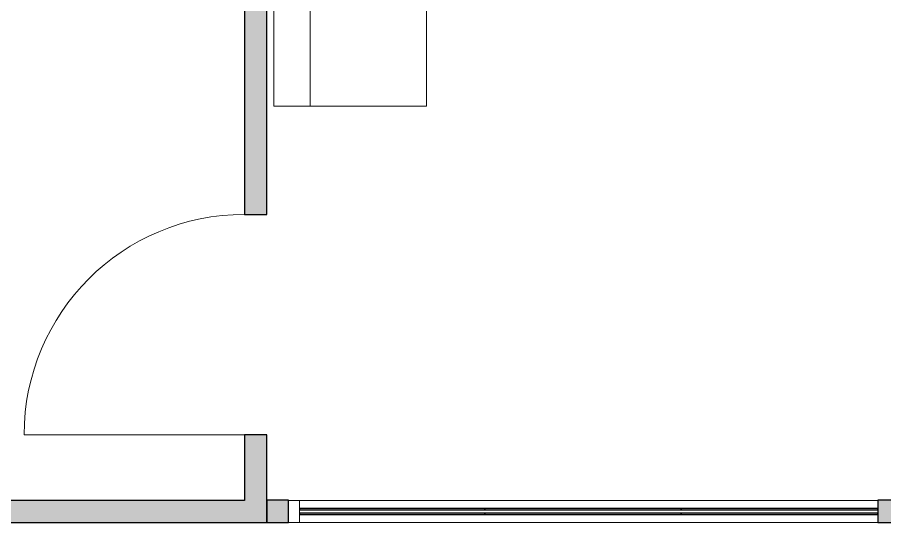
# Model space of a CAD drawing. Header units: millimetres. Extents: x 155927 to 317870, y -36033 to 97293.
# Drawn here: x 188209 to 192182, y 28407 to 30723 of the extents above; entities that cross this region are included whole.
import ezdxf

# ---------------------------------------------------------------- set-up
doc = ezdxf.new("R2010")
doc.units = ezdxf.units.MM
doc.header["$MEASUREMENT"] = 0
for name, color, linetype, lineweight in [('A-DETL-THIN', 8, 'CONTINUOUS', 9), ('A-DOOR', 4, 'CONTINUOUS', 9), ('A-GLAZ-CURT', 7, 'CONTINUOUS', 9), ('A-GLAZ-CWMG', 7, 'CONTINUOUS', 9), ('A-WALL-PATT', 7, 'CONTINUOUS', 9), ('I-FURN', 8, 'CONTINUOUS', 9), ('I-WALL', 7, 'CONTINUOUS', 9)]:
    doc.layers.add(name, color=color, linetype=linetype, lineweight=lineweight)

msp = doc.modelspace()

# ---------------------------------------------------------------- hatches: boundary and pattern name
at = {"layer": 'A-GLAZ-CURT'}
h = msp.add_hatch(color=256, dxfattribs=at)
h.paths.add_polyline_path([(190350.8, 28443.6), (190350.8, 28449.6), (189500.8, 28449.6), (189500.8, 28443.6)], flags=0)
h.paths.add_polyline_path([(190350.8, 28465.6), (190350.8, 28471.6), (189500.8, 28471.6), (189500.8, 28465.6)], flags=0)
h = msp.add_hatch(color=256, dxfattribs=at)
h.paths.add_polyline_path([(191250.8, 28443.6), (191250.8, 28449.6), (190350.8, 28449.6), (190350.8, 28443.6)], flags=0)
h.paths.add_polyline_path([(191250.8, 28465.6), (191250.8, 28471.6), (190350.8, 28471.6), (190350.8, 28465.6)], flags=0)
h = msp.add_hatch(color=256, dxfattribs=at)
h.paths.add_polyline_path([(192150.8, 28443.6), (192150.8, 28449.6), (191250.8, 28449.6), (191250.8, 28443.6)], flags=0)
h.paths.add_polyline_path([(192150.8, 28465.6), (192150.8, 28471.6), (191250.8, 28471.6), (191250.8, 28465.6)], flags=0)
at = {"layer": 'A-WALL-PATT'}
h = msp.add_hatch(color=256, dxfattribs=at)
h.paths.add_polyline_path([(189351.8, 28406.6), (189351.8, 28809.6), (189249.8, 28809.6), (189249.8, 28406.6)], flags=0)
h.paths.add_polyline_path([(189351.8, 29819.6), (189351.8, 33830.6), (189249.8, 33830.6), (189249.8, 29819.6)], flags=0)
msp.add_hatch(color=256, dxfattribs=at).paths.add_polyline_path([(189249.8, 28406.6), (189249.8, 28508.6), (188099.8, 28508.6), (188099.8, 28406.6), (188952.5, 28406.6)], flags=0)
h = msp.add_hatch(color=256, dxfattribs=at)
h.paths.add_polyline_path([(198274.8, 28407.6), (198274.8, 28509.6), (198150.8, 28509.6), (198150.8, 28407.6)], flags=0)
h.paths.add_polyline_path([(195450.8, 28407.6), (195450.8, 28509.6), (195150.8, 28509.6), (195150.8, 28407.6)], flags=0)
h.paths.add_polyline_path([(192450.8, 28407.6), (192450.8, 28509.6), (192150.8, 28509.6), (192150.8, 28407.6)], flags=0)
h.paths.add_polyline_path([(189351.8, 28407.6), (189450.8, 28407.6), (189450.8, 28509.6), (189351.8, 28509.6)], flags=0)

# ---------------------------------------------------------------- linework, layer by layer
at = {"layer": 'A-DETL-THIN'}
for p, q in [((189383.9, 31016.2), (189383.9, 30316.2)), ((189549.8, 30316.2), (189549.8, 31016.2)), ((190083.9, 30316.2), (190083.9, 31016.2)), ((189383.9, 30316.2), (189549.8, 30316.2)), ((189549.8, 30316.2), (190083.9, 30316.2))]:
    msp.add_line(p, q, dxfattribs=at)
at = {"layer": 'A-DOOR'}
msp.add_line((189249.8, 28809.6), (188239.8, 28809.6), dxfattribs=at)
msp.add_arc((189249.8, 28809.6), 1010, 90, 180, dxfattribs=at)
at = {"layer": 'A-GLAZ-CURT', "lineweight": 30}
for p, q in [((190350.8, 28471.6), (189500.8, 28471.6)), ((189500.8, 28471.6), (189500.8, 28465.6)), ((189500.8, 28465.6), (190350.8, 28465.6)), ((190350.8, 28465.6), (190350.8, 28471.6)), ((191250.8, 28471.6), (190350.8, 28471.6)), ((190350.8, 28471.6), (190350.8, 28465.6)), ((190350.8, 28465.6), (191250.8, 28465.6)), ((191250.8, 28465.6), (191250.8, 28471.6)), ((192150.8, 28471.6), (191250.8, 28471.6)), ((191250.8, 28471.6), (191250.8, 28465.6)), ((191250.8, 28465.6), (192150.8, 28465.6)), ((192150.8, 28465.6), (192150.8, 28471.6)), ((190350.8, 28449.6), (189500.8, 28449.6)), ((189500.8, 28449.6), (189500.8, 28443.6)), ((189500.8, 28443.6), (190350.8, 28443.6)), ((190350.8, 28443.6), (190350.8, 28449.6)), ((191250.8, 28449.6), (190350.8, 28449.6)), ((190350.8, 28449.6), (190350.8, 28443.6)), ((190350.8, 28443.6), (191250.8, 28443.6)), ((191250.8, 28443.6), (191250.8, 28449.6)), ((192150.8, 28449.6), (191250.8, 28449.6)), ((191250.8, 28449.6), (191250.8, 28443.6)), ((191250.8, 28443.6), (192150.8, 28443.6)), ((192150.8, 28443.6), (192150.8, 28449.6))]:
    msp.add_line(p, q, dxfattribs=at)
at = {"layer": 'A-GLAZ-CWMG', "lineweight": 20}
for p, q in [((189500.8, 28507.6), (189450.8, 28507.6)), ((189450.8, 28507.6), (189450.8, 28407.6)), ((189500.8, 28407.6), (189500.8, 28507.6)), ((189450.8, 28407.6), (189500.8, 28407.6))]:
    msp.add_line(p, q, dxfattribs=at)
at = {"layer": 'A-GLAZ-CWMG'}
for p, q in [((190350.8, 28507.6), (189500.8, 28507.6)), ((191250.8, 28507.6), (190350.8, 28507.6)), ((192150.8, 28507.6), (191250.8, 28507.6)), ((190350.8, 28407.6), (189500.8, 28407.6)), ((191250.8, 28407.6), (190350.8, 28407.6)), ((192150.8, 28407.6), (191250.8, 28407.6))]:
    msp.add_line(p, q, dxfattribs=at)
at = {"layer": 'I-FURN'}
msp.add_line((189383.9, 30316.2), (189383.9, 30316.2), dxfattribs=at)
at = {"layer": 'I-WALL', "lineweight": 30}
for p, q in [((189249.8, 33830.6), (189249.8, 29819.6)), ((189351.8, 29819.6), (189351.8, 33830.6)), ((189249.8, 29819.6), (189351.8, 29819.6)), ((189351.8, 28809.6), (189249.8, 28809.6)), ((189249.8, 28809.6), (189249.8, 28508.6)), ((189351.8, 28406.6), (189351.8, 28809.6)), ((189249.8, 28508.6), (188099.8, 28508.6)), ((189450.8, 28509.6), (189351.8, 28509.6)), ((189351.8, 28509.6), (189351.8, 28407.6)), ((189450.8, 28407.6), (189450.8, 28509.6)), ((192450.8, 28509.6), (192150.8, 28509.6)), ((192150.8, 28509.6), (192150.8, 28407.6)), ((188101.8, 28406.6), (189249.8, 28406.6)), ((189249.8, 28406.6), (189351.8, 28406.6)), ((189351.8, 28407.6), (189450.8, 28407.6)), ((192150.8, 28407.6), (192450.8, 28407.6))]:
    msp.add_line(p, q, dxfattribs=at)

doc.saveas('drawing.dxf')
